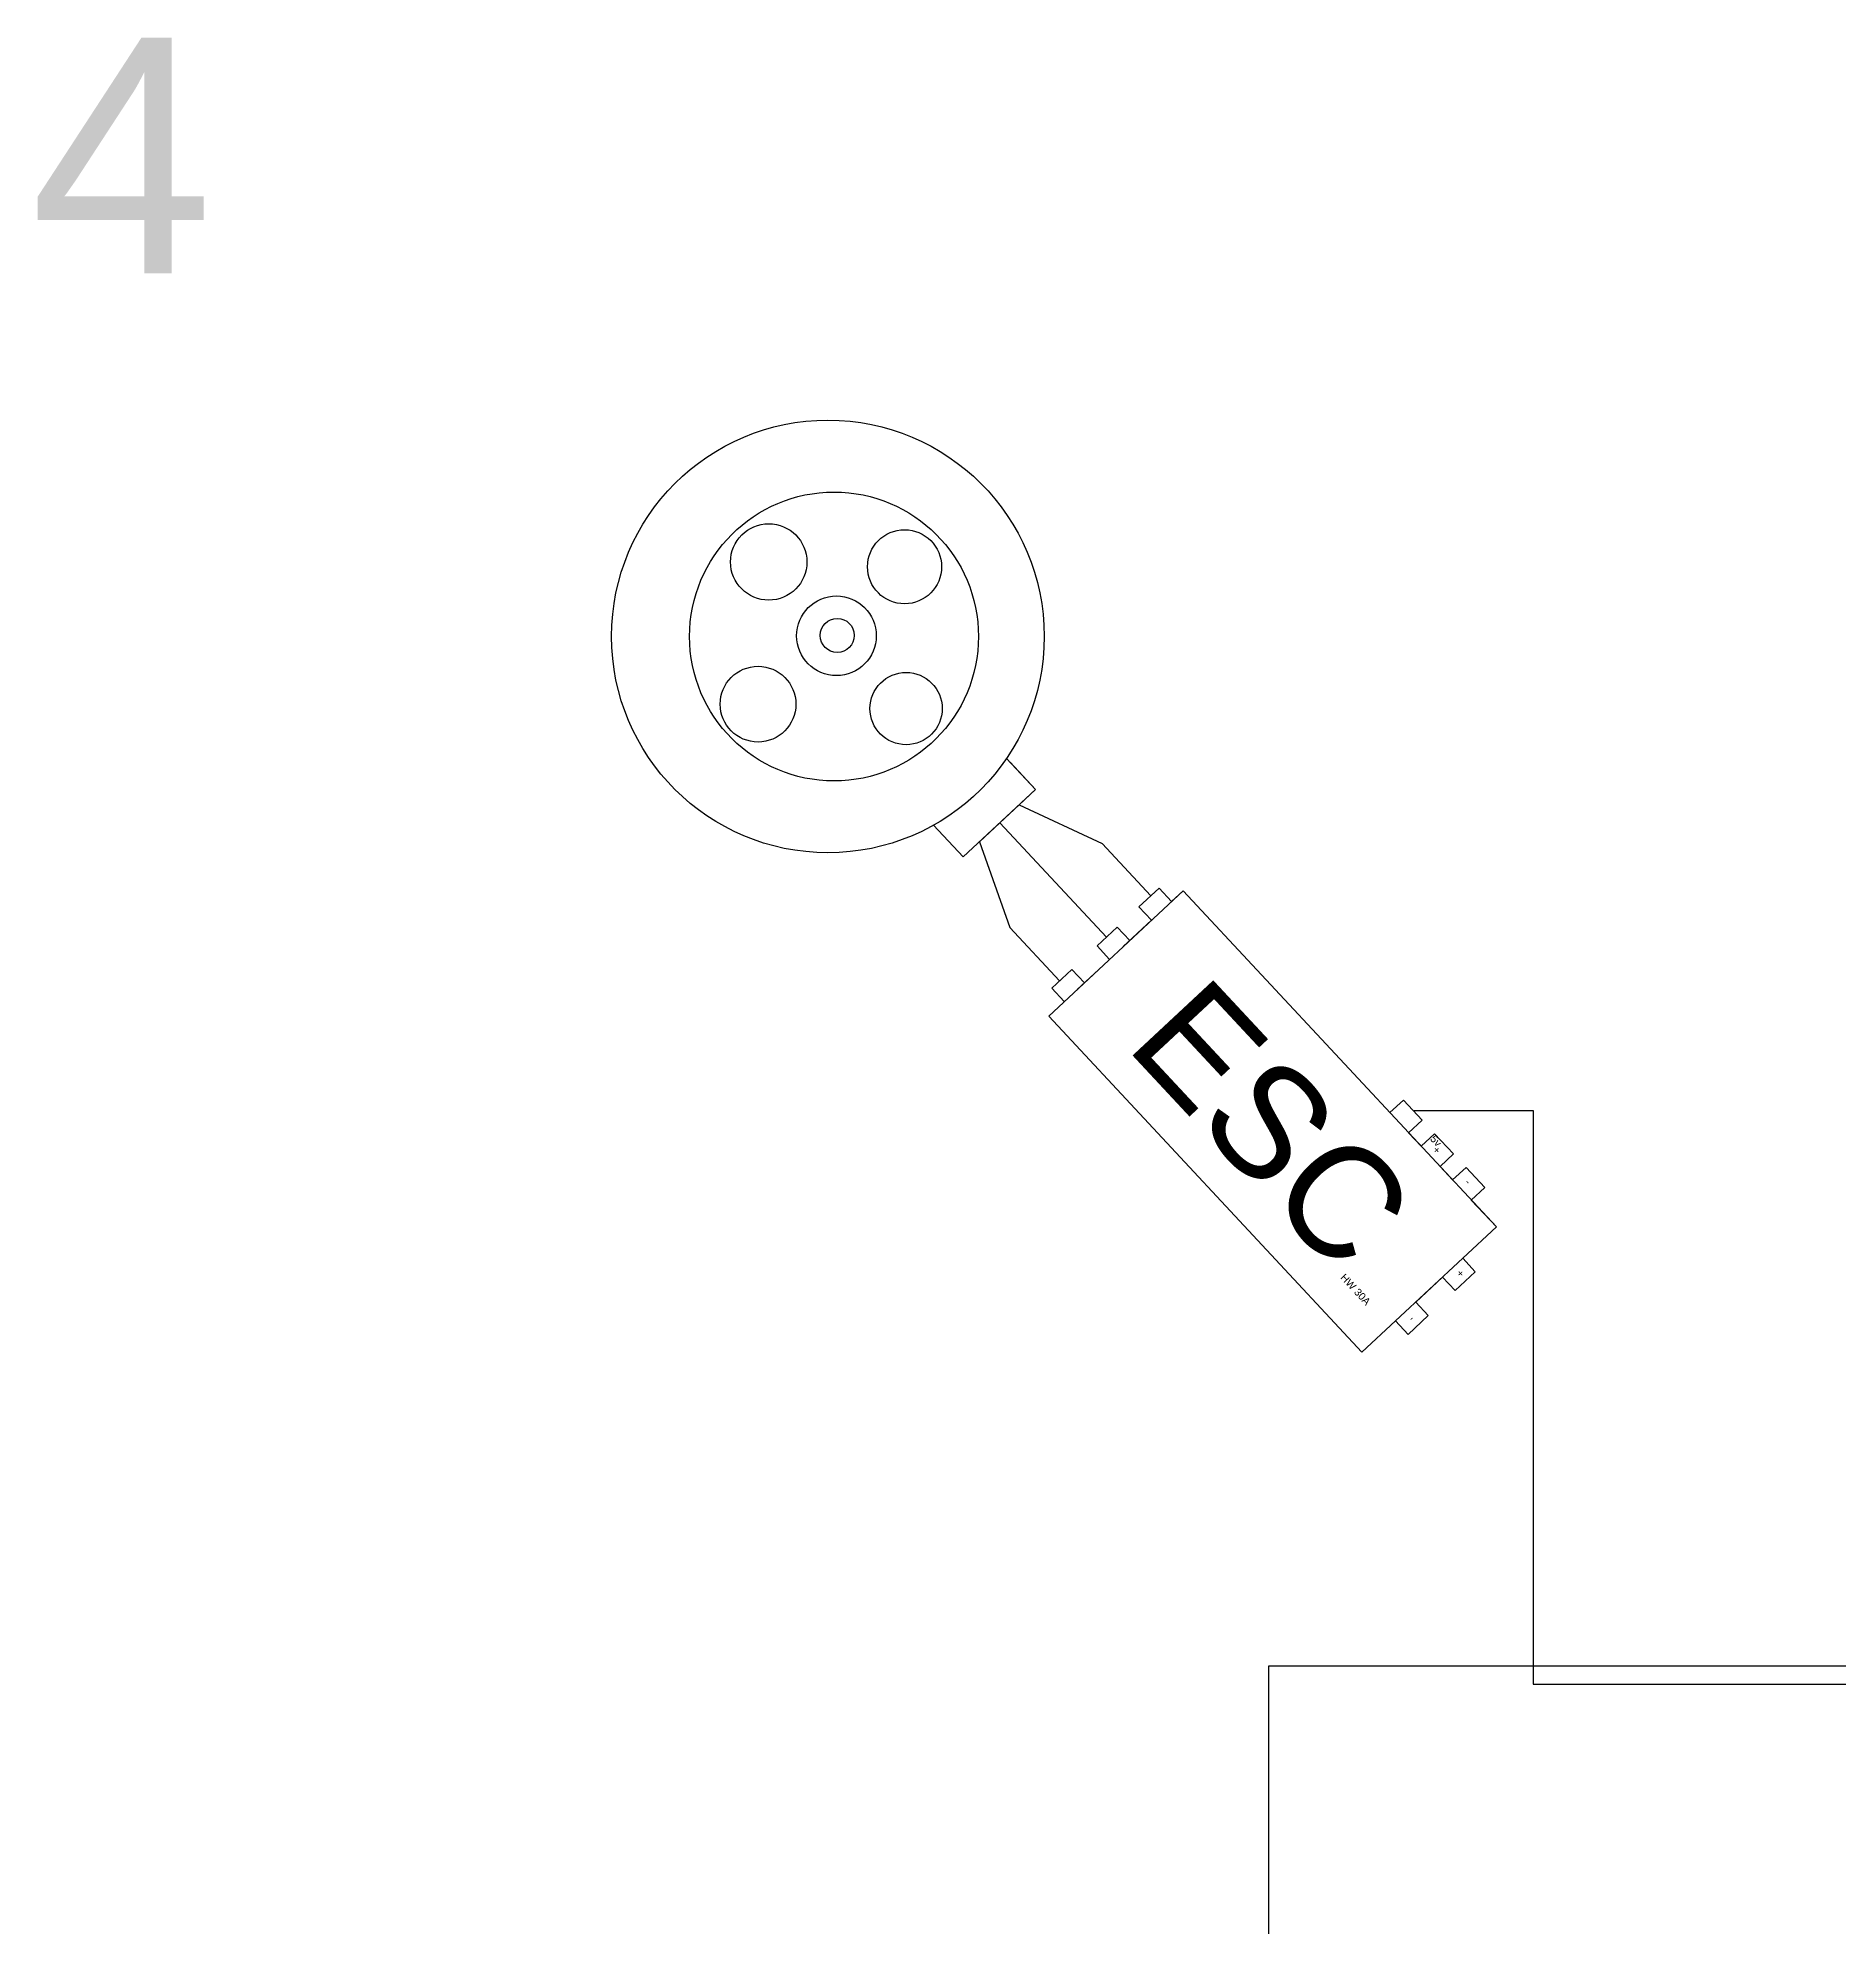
# Model space of a CAD drawing. Header units: millimetres. Extents: x 390 to 971, y 268 to 819.
# Drawn here: x 389.8 to 634.4, y 524.1 to 780.5 of the extents above; entities that cross this region are included whole.
import ezdxf

# ---------------------------------------------------------------- set-up
doc = ezdxf.new("R2010")
doc.units = ezdxf.units.MM
doc.styles.get("Standard").update_dxf_attribs({"font": 'arial.ttf'})

msp = doc.modelspace()

# ---------------------------------------------------------------- linework, layer by layer
for p, q in [((525.34, 678.44), (521.4, 682.66)), ((521.9, 682.13), (525.34, 678.44)), ((525.34, 678.44), (515.5, 669.28)), ((515.5, 669.28), (525.34, 678.44)), ((525.34, 678.44), (523.1, 676.35)), ((523.1, 676.35), (520.49, 673.92)), ((523.1, 676.35), (534.39, 671.1)), ((515.5, 669.28), (511.49, 673.59)), ((511.49, 673.59), (515.5, 669.28)), ((520.49, 673.92), (517.71, 671.34)), ((520.49, 673.92), (534.96, 658.38)), ((534.96, 658.38), (520.49, 673.92)), ((517.71, 671.34), (521.84, 659.71)), ((534.39, 671.1), (541, 664.01)), ((545.39, 664.69), (527.12, 647.67)), ((542.12, 665.05), (539.38, 662.5)), ((543.82, 663.23), (542.12, 665.05)), ((545.39, 664.69), (543.82, 663.23)), ((587.93, 619.03), (545.39, 664.69)), ((539.38, 662.5), (541.08, 660.68)), ((521.84, 659.71), (528.6, 652.46)), ((536.43, 659.75), (533.69, 657.2)), ((538.13, 657.92), (536.43, 659.75)), ((541.08, 660.68), (537.25, 657.1)), ((533.69, 657.2), (535.39, 655.37)), ((534.51, 654.55), (530.98, 651.26)), ((530.27, 654.01), (527.53, 651.46)), ((531.97, 652.19), (530.27, 654.01)), ((527.53, 651.46), (529.23, 649.63)), ((527.12, 647.67), (569.66, 602.01)), ((575.29, 636.25), (573.46, 634.55)), ((577.84, 633.51), (575.29, 636.25)), ((576.01, 631.81), (577.84, 633.51)), ((576.76, 634.84), (592.92, 634.84)), ((592.92, 634.84), (592.92, 556.91)), ((577.72, 629.98), (576.01, 631.81)), ((579.54, 631.69), (577.72, 629.98)), ((582.09, 628.95), (579.54, 631.69)), ((580.27, 627.24), (582.09, 628.95)), ((581.97, 625.42), (580.27, 627.24)), ((583.8, 627.12), (581.97, 625.42)), ((586.35, 624.38), (583.8, 627.12)), ((584.52, 622.68), (586.35, 624.38)), ((587.93, 619.03), (584.52, 622.68)), ((569.66, 602.01), (587.93, 619.03)), ((587.93, 619.03), (583.36, 614.77)), ((583.36, 614.77), (585.06, 612.95)), ((580.62, 612.22), (576.97, 608.82)), ((582.32, 610.39), (580.62, 612.22)), ((585.06, 612.95), (582.32, 610.39)), ((576.97, 608.82), (578.67, 606.99)), ((575.93, 604.44), (574.23, 606.26)), ((578.67, 606.99), (575.93, 604.44)), ((557.04, 439.57), (557.04, 559.43)), ((557.04, 559.43), (710.29, 559.43)), ((592.92, 556.91), (707.15, 556.91))]:
    msp.add_line(p, q)
for centre, radius in [((497.13, 699.23), 29.38), ((497.96, 699.22), 19.62), ((489.09, 709.34), 5.19), ((507.54, 708.69), 5.03), ((498.29, 699.32), 5.41), ((498.4, 699.37), 2.31), ((487.64, 690.03), 5.14), ((507.75, 689.43), 4.91)]:
    msp.add_circle(centre, radius)

# ---------------------------------------------------------------- texts
at = {"insert": (388.78, 780.54), "char_height": 32, "attachment_point": 1}
msp.add_mtext_dynamic_manual_height_columns('4', width=60.6768, gutter_width=12.5, heights=[0], dxfattribs=at)
at = {"attachment_point": 1}
for s, width, gutter_width, insert, char_height, rotation in [('ESC{\\H0.06677x;HW 30A}', 67.0106, 31.2, (548.3, 653.78), 14.977, 312.9718), ('5v', 1, 12.5, (579.59, 631.6), 1, 312.3126), ('+', 1, 12.5, (579.92, 630.12), 1, 312.3126), ('-', 1, 12.5, (584.3, 625.69), 1, 312.3126), ('+', 1, 12.5, (582.4, 612.82), 1, 42.3126), ('-', 1, 12.5, (575.82, 606.85), 1, 42.3126)]:
    msp.add_mtext_dynamic_manual_height_columns(s, width=width, gutter_width=gutter_width, heights=[0], dxfattribs=dict(at, insert=insert, char_height=char_height, rotation=rotation))

doc.saveas('drawing.dxf')
